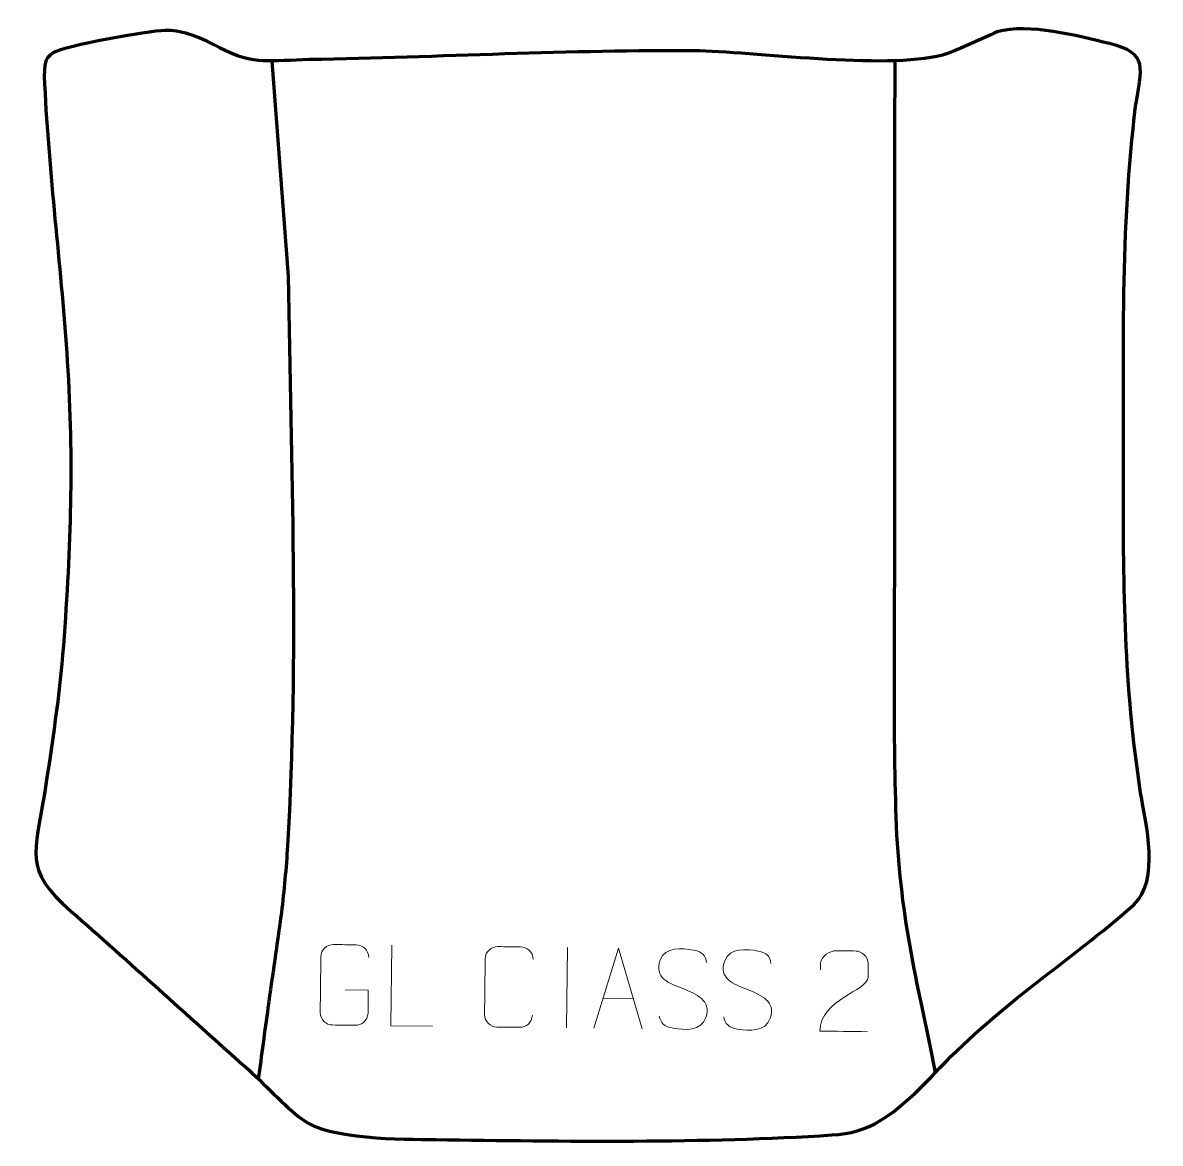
# Model space of a CAD drawing. Header units: millimetres. Extents: x 1061 to 1414, y 222 to 570.
import ezdxf

# ---------------------------------------------------------------- set-up
doc = ezdxf.new("R2010")
doc.units = ezdxf.units.MM
doc.header["$MEASUREMENT"] = 0
doc.layers.add('layer 2', color=7, linetype='Continuous')
doc.layers.add('layer 3', color=7, linetype='Continuous')

msp = doc.modelspace()

# ---------------------------------------------------------------- linework, layer by layer
at = {"layer": 'layer 2', "color": 142, "lineweight": 158}
for points, knots in [([(1138.4977, 557.8227), (1138.4977, 557.8227), (1143.5512, 491.1129), (1143.5512, 491.1129), (1143.5512, 491.1129), (1144.4564, 432.2306), (1146.825, 373.27), (1143.3505, 314.4259), (1143.3505, 314.4259), (1142.9324, 307.4671), (1142.2866, 300.6365), (1141.4393, 293.7179), (1141.4393, 293.7179), (1140.1728, 283.8652), (1138.6378, 274.0464), (1137.2836, 264.2047), (1137.2836, 264.2047), (1136.2799, 256.8433), (1135.2766, 249.4818), (1134.2828, 242.119)], [0, 0, 0, 0, 0.16666667, 0.16666667, 0.16666667, 0.16666667, 0.33333333, 0.33333333, 0.33333333, 0.33333333, 0.5, 0.5, 0.5, 0.5, 0.66666667, 0.66666667, 0.66666667, 0.66666667, 1, 1, 1, 1]), ([(1344.382, 244.0797), (1338.6316, 272.6636), (1333.1329, 293.5547), (1332.1744, 323.301), (1332.1744, 323.301), (1331.251, 351.9559), (1331.6786, 380.6528), (1331.7374, 409.3181), (1331.7374, 409.3181), (1331.7374, 409.3181), (1331.7401, 410.8206), (1331.7401, 410.8206), (1331.7401, 410.8206), (1331.7589, 459.8476), (1331.7775, 508.8746), (1331.7963, 557.9017)], [0, 0, 0, 0, 0.2, 0.2, 0.2, 0.2, 0.4, 0.4, 0.4, 0.4, 0.6, 0.6, 0.6, 0.6, 1, 1, 1, 1])]:
    msp.add_open_spline(points, degree=3, knots=knots, dxfattribs=at)
at = {"layer": 'layer 2', "color": 250, "lineweight": 9}
for points, knots in [([(1161.2445, 269.773), (1161.2445, 269.773), (1168.4121, 269.684), (1168.4121, 269.684), (1168.4121, 269.684), (1168.4121, 269.684), (1168.3231, 262.5165), (1168.3231, 262.5165), (1168.3231, 262.5165), (1168.1546, 260.195), (1166.4591, 258.7363), (1164.3114, 258.7522), (1164.3114, 258.7522), (1161.9797, 258.7815), (1159.6479, 258.8104), (1157.3166, 258.839), (1157.3166, 258.839), (1155.3906, 258.7575), (1153.4419, 260.6663), (1153.4781, 262.6833), (1153.4781, 262.6833), (1153.5501, 268.4529), (1153.6217, 274.2222), (1153.6929, 279.9911), (1153.6929, 279.9911), (1153.7237, 282.1289), (1155.4917, 283.8263), (1157.6436, 283.7863), (1157.6436, 283.7863), (1159.9691, 283.7574), (1162.2951, 283.7285), (1164.621, 283.6997), (1164.621, 283.6997), (1166.568, 283.7109), (1168.5407, 282.1948), (1168.5371, 279.7569)], [0, 0, 0, 0, 0.1, 0.1, 0.1, 0.1, 0.2, 0.2, 0.2, 0.2, 0.3, 0.3, 0.3, 0.3, 0.4, 0.4, 0.4, 0.4, 0.5, 0.5, 0.5, 0.5, 0.6, 0.6, 0.6, 0.6, 0.7, 0.7, 0.7, 0.7, 0.8, 0.8, 0.8, 0.8, 1, 1, 1, 1]), ([(1188.3257, 258.4503), (1188.3257, 258.4503), (1175.3776, 258.611), (1175.3776, 258.611), (1175.3776, 258.611), (1175.3776, 258.611), (1175.6872, 283.5626), (1175.6872, 283.5626)], [0, 0, 0, 0, 0.33333333, 0.33333333, 0.33333333, 0.33333333, 1, 1, 1, 1]), ([(1219.3192, 261.8837), (1219.1506, 259.5622), (1217.4552, 258.1036), (1215.3074, 258.1194), (1215.3074, 258.1194), (1212.9757, 258.1488), (1210.644, 258.1777), (1208.3127, 258.2062), (1208.3127, 258.2062), (1206.3865, 258.1248), (1204.438, 260.0336), (1204.4742, 262.0506), (1204.4742, 262.0506), (1204.5462, 267.8202), (1204.6178, 273.5894), (1204.689, 279.3583), (1204.689, 279.3583), (1204.7197, 281.4962), (1206.4876, 283.1936), (1208.6397, 283.1534), (1208.6397, 283.1534), (1210.9652, 283.1246), (1213.2911, 283.0957), (1215.617, 283.0668), (1215.617, 283.0668), (1217.564, 283.0782), (1219.5367, 281.562), (1219.5331, 279.1243)], [0, 0, 0, 0, 0.125, 0.125, 0.125, 0.125, 0.25, 0.25, 0.25, 0.25, 0.375, 0.375, 0.375, 0.375, 0.5, 0.5, 0.5, 0.5, 0.625, 0.625, 0.625, 0.625, 0.75, 0.75, 0.75, 0.75, 1, 1, 1, 1]), ([(1238.3768, 257.8292), (1238.3768, 257.8292), (1246.0569, 282.6894), (1246.0569, 282.6894), (1246.0569, 282.6894), (1246.0569, 282.6894), (1253.3166, 257.6438), (1253.3166, 257.6438)], [0, 0, 0, 0, 0.33333333, 0.33333333, 0.33333333, 0.33333333, 1, 1, 1, 1]), ([(1266.0077, 270.1379), (1261.778, 271.6609), (1256.8925, 273.5175), (1258.9659, 279.0125), (1258.9659, 279.0125), (1260.5208, 283.1334), (1265.7292, 282.6802), (1269.325, 282.0344), (1269.325, 282.0344), (1272.1794, 281.5218), (1273.029, 280.2979), (1273.3137, 278.2102)], [0, 0, 0, 0, 0.25, 0.25, 0.25, 0.25, 0.5, 0.5, 0.5, 0.5, 1, 1, 1, 1]), ([(1286.0062, 269.8897), (1281.7764, 271.4127), (1276.891, 273.2693), (1278.9644, 278.7643), (1278.9644, 278.7643), (1280.5192, 282.8852), (1285.7276, 282.432), (1289.3234, 281.7863), (1289.3234, 281.7863), (1292.1779, 281.2736), (1293.0275, 280.0498), (1293.3122, 277.962)], [0, 0, 0, 0, 0.25, 0.25, 0.25, 0.25, 0.5, 0.5, 0.5, 0.5, 1, 1, 1, 1]), ([(1323.2122, 256.766), (1318.2981, 256.8274), (1313.3841, 256.8883), (1308.4704, 256.9489), (1308.4704, 256.9489), (1308.5936, 266.8805), (1323.2763, 269.3397), (1323.4217, 273.6486), (1323.4217, 273.6486), (1323.439, 275.0725), (1323.4567, 276.4961), (1323.4747, 277.9193), (1323.4747, 277.9193), (1323.4836, 279.9964), (1321.3823, 281.7474), (1319.7117, 281.7855), (1319.7117, 281.7855), (1317.6386, 281.8108), (1315.5659, 281.8365), (1313.4936, 281.8626), (1313.4936, 281.8626), (1311.6719, 281.9018), (1308.8252, 280.1449), (1308.7323, 278.0522), (1308.7323, 278.0522), (1308.7323, 278.0522), (1308.7068, 275.9976), (1308.7068, 275.9976)], [0, 0, 0, 0, 0.125, 0.125, 0.125, 0.125, 0.25, 0.25, 0.25, 0.25, 0.375, 0.375, 0.375, 0.375, 0.5, 0.5, 0.5, 0.5, 0.625, 0.625, 0.625, 0.625, 0.75, 0.75, 0.75, 0.75, 1, 1, 1, 1]), ([(1266.0077, 270.1378), (1270.0055, 268.4414), (1275.0112, 266.4908), (1273.1108, 261.1537), (1273.1108, 261.1537), (1271.5982, 256.9057), (1266.691, 257.2234), (1262.972, 257.8242), (1262.972, 257.8242), (1260.2273, 258.2681), (1259.0216, 259.4967), (1258.6698, 261.6134)], [0, 0, 0, 0, 0.25, 0.25, 0.25, 0.25, 0.5, 0.5, 0.5, 0.5, 1, 1, 1, 1]), ([(1286.0062, 269.8896), (1290.004, 268.1932), (1295.0097, 266.2426), (1293.1093, 260.9055), (1293.1093, 260.9055), (1291.5967, 256.6575), (1286.6895, 256.9752), (1282.9705, 257.5761), (1282.9705, 257.5761), (1280.2258, 258.0199), (1279.02, 259.2485), (1278.6683, 261.3652)], [0, 0, 0, 0, 0.25, 0.25, 0.25, 0.25, 0.5, 0.5, 0.5, 0.5, 1, 1, 1, 1])]:
    msp.add_open_spline(points, degree=3, knots=knots, dxfattribs=at)
for points in [[(1230.1578, 282.8969), (1230.1578, 282.8969), (1229.8479, 257.9247), (1229.8479, 257.9247)], [(1241.214, 267.0441), (1241.214, 267.0441), (1250.709, 266.9263), (1250.709, 266.9263)]]:
    msp.add_open_spline(points, degree=3, dxfattribs=at)
at = {"layer": 'layer 3', "color": 242, "lineweight": 158}
msp.add_open_spline([(1073.8258, 376.5456), (1076.1138, 407.891), (1077.027, 433.2298), (1075.04, 464.746), (1075.04, 464.746), (1073.207, 492.4771), (1069.6159, 520.1918), (1068.1265, 547.8046), (1068.1265, 547.8046), (1067.6734, 556.2053), (1067.6786, 558.5781), (1070.6606, 560.3521), (1070.6606, 560.3521), (1074.2943, 562.5139), (1100.1494, 567.1714), (1105.4005, 567.268), (1105.4005, 567.268), (1110.1093, 567.3547), (1114.6699, 566.0788), (1122.2375, 561.9419), (1122.2375, 561.9419), (1133.155, 556.2226), (1138.318, 558.0663), (1150.1943, 558.2454), (1150.1943, 558.2454), (1190.416, 558.9329), (1231.0367, 561.3426), (1271.1991, 560.9278), (1271.1991, 560.9278), (1290.4596, 560.4986), (1331.9066, 554.6942), (1348.0786, 560.1435), (1348.0786, 560.1435), (1353.9751, 562.3207), (1358.0944, 564.5679), (1363.5166, 566.8385), (1363.5166, 566.8385), (1373.2019, 569.687), (1388.3994, 565.5906), (1398.3045, 563.2509), (1398.3045, 563.2509), (1410.7958, 560.3004), (1408.1535, 555.4788), (1406.4336, 543.8136), (1406.4336, 543.8136), (1401.7527, 506.5496), (1402.7446, 465.335), (1402.6493, 427.5924), (1402.6493, 427.5924), (1402.6067, 393.6856), (1402.8516, 364.5966), (1407.9897, 330.837), (1407.9897, 330.837), (1409.6377, 320.9519), (1414.073, 303.836), (1405.8415, 296.0749), (1405.8415, 296.0749), (1385.7902, 278.3954), (1364.4384, 265.3758), (1345.849, 245.6109), (1345.849, 245.6109), (1330.1399, 229.1124), (1323.7101, 225.5006), (1312.174, 224.7369), (1312.174, 224.7369), (1273.2938, 222.1631), (1228.3221, 222.7421), (1189.2942, 223.3051), (1189.2942, 223.3051), (1178.742, 223.4539), (1156.1224, 223.2434), (1147.8533, 229.5828), (1147.8533, 229.5828), (1142.4199, 233.7483), (1135.8806, 240.8718), (1130.2715, 245.8495), (1130.2715, 245.8495), (1112.162, 261.9723), (1094.4517, 278.1628), (1076.1788, 294.165), (1076.1788, 294.165), (1061.2201, 307.2651), (1065.0692, 312.0324), (1067.9393, 330.5519), (1067.9393, 330.5519), (1070.3266, 345.9551), (1072.6196, 360.9791), (1073.8258, 376.5456)], degree=3, knots=[0, 0, 0, 0, 0.04347826, 0.04347826, 0.04347826, 0.04347826, 0.08695652, 0.08695652, 0.08695652, 0.08695652, 0.13043478, 0.13043478, 0.13043478, 0.13043478, 0.17391304, 0.17391304, 0.17391304, 0.17391304, 0.2173913, 0.2173913, 0.2173913, 0.2173913, 0.26086957, 0.26086957, 0.26086957, 0.26086957, 0.30434783, 0.30434783, 0.30434783, 0.30434783, 0.34782609, 0.34782609, 0.34782609, 0.34782609, 0.39130435, 0.39130435, 0.39130435, 0.39130435, 0.43478261, 0.43478261, 0.43478261, 0.43478261, 0.47826087, 0.47826087, 0.47826087, 0.47826087, 0.52173913, 0.52173913, 0.52173913, 0.52173913, 0.56521739, 0.56521739, 0.56521739, 0.56521739, 0.60869565, 0.60869565, 0.60869565, 0.60869565, 0.65217391, 0.65217391, 0.65217391, 0.65217391, 0.69565217, 0.69565217, 0.69565217, 0.69565217, 0.73913043, 0.73913043, 0.73913043, 0.73913043, 0.7826087, 0.7826087, 0.7826087, 0.7826087, 0.82608696, 0.82608696, 0.82608696, 0.82608696, 0.86956522, 0.86956522, 0.86956522, 0.86956522, 0.91304348, 0.91304348, 0.91304348, 0.91304348, 1, 1, 1, 1], dxfattribs=at)

doc.saveas('drawing.dxf')
